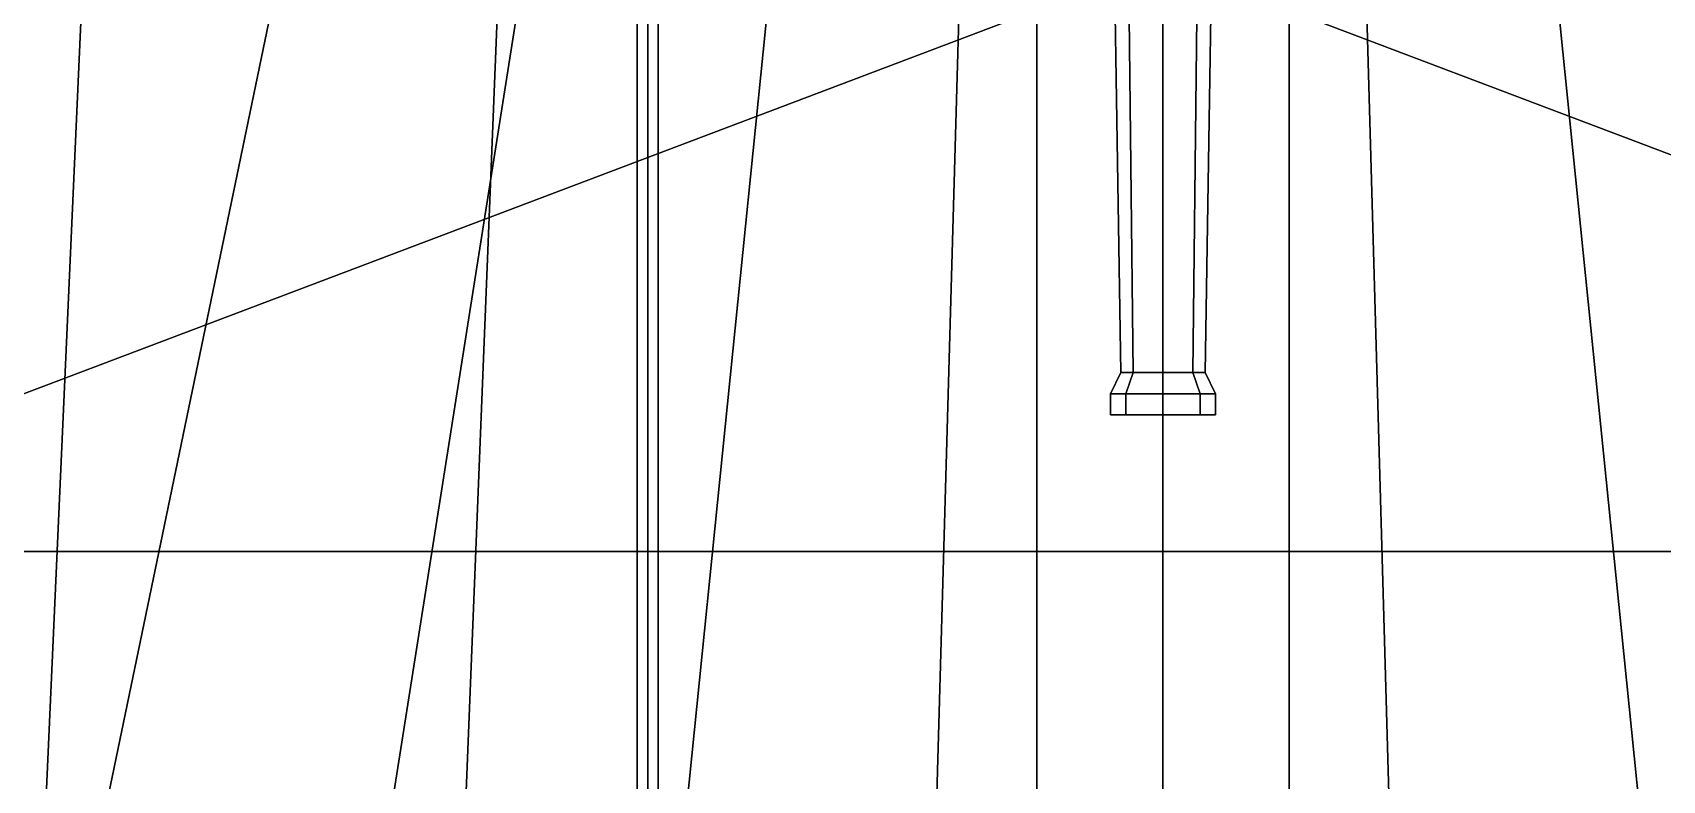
# Model space of a CAD drawing. Header units: millimetres. Extents: x -2.4 to 2.4, y -20 to 53.1.
# Drawn here: x -1.075 to 0.475, y 13.043 to 13.753 of the extents above; entities that cross this region are included whole.
import ezdxf

# ---------------------------------------------------------------- set-up
doc = ezdxf.new("R2010")
doc.units = ezdxf.units.MM
doc.layers.add('gun', color=1, linetype='Continuous')
doc.layers.add('superstructure', color=3, linetype='Continuous')

msp = doc.modelspace()

# ---------------------------------------------------------------- linework, layer by layer
for points in [[(-1.35, 17.09, 1.22), (-0.65, 17.09, 0.47), (-1.68, 12.85, 0.47), (-1.96, 12.85, 1.05)], [(-0.65, 17.09, 0.47), (-0.31, 17.09), (-1.31, 12.85), (-1.68, 12.85, 0.47)], [(-0.31, 17.09), (-0.16, 17.09, -0.27), (-1.04, 12.85, -0.27), (-1.31, 12.85)], [(-0.16, 17.09, -0.27), (-0.09, 17.09, -0.49), (-0.76, 12.85, -0.49), (-1.04, 12.85, -0.27)], [(-0.09, 17.09, -0.49), (-0.04, 17.09, -0.71), (-0.47, 12.85, -0.71), (-0.76, 12.85, -0.49)], [(-0.04, 17.09, -0.71), (-0.1, 17.09, -0.83), (-0.22, 12.85, -0.9), (-0.47, 12.85, -0.71)], [(-0.1, 17.09, -0.83), (-0.12, 17.09, -0.94), (-0.12, 12.85, -0.99), (-0.22, 12.85, -0.9)], [(-0.12, 17.09, -0.94), (0, 17.09, -1.07), (0, 12.85, -1.01), (-0.12, 12.85, -0.99)], [(0.12, 12.85, -0.99), (0, 12.85, -1.01), (0, 17.09, -1.07), (0.12, 17.09, -0.94)], [(0.76, 12.85, -0.49), (0.47, 12.85, -0.71), (0.04, 17.09, -0.71), (0.09, 17.09, -0.49)], [(0.47, 12.85, -0.71), (0.22, 12.85, -0.9), (0.1, 17.09, -0.83), (0.04, 17.09, -0.71)], [(1.04, 12.85, -0.27), (0.76, 12.85, -0.49), (0.09, 17.09, -0.49), (0.16, 17.09, -0.27)], [(0.22, 12.85, -0.9), (0.12, 12.85, -0.99), (0.12, 17.09, -0.94), (0.1, 17.09, -0.83)], [(1.31, 12.85), (1.04, 12.85, -0.27), (0.16, 17.09, -0.27), (0.31, 17.09)], [(1.68, 12.85, 0.47), (1.31, 12.85), (0.31, 17.09), (0.65, 17.09, 0.47)]]:
    msp.add_3dface(points)
at = {"color": 2}
for points in [[(-0.88, 17.09, 1.42), (-1.08, 17.09, 1.39), (-1.32, 12.85, 1.48), (-1.07, 12.85, 1.51)], [(-0.5, 17.09, 1.44), (-0.88, 17.09, 1.42), (-1.07, 12.85, 1.51), (-0.67, 12.85, 1.55)], [(0, 17.09, 1.44), (-0.5, 17.09, 1.44), (-0.67, 12.85, 1.55), (0, 12.85, 1.55)], [(0, 12.85, 1.55), (0.67, 12.85, 1.55), (0.5, 17.09, 1.44), (0, 17.09, 1.44)]]:
    msp.add_3dface(points, dxfattribs=at)
at = {"layer": 'gun'}
for points in [[(-0.0354, 14.05, 2.6354), (-0.05, 14.05, 2.6), (-0.04, 13.43, 2.6), (-0.0283, 13.43, 2.6283)], [(-0.05, 14.05, 2.6), (-0.0354, 14.05, 2.5646), (-0.0283, 13.43, 2.5717), (-0.04, 13.43, 2.6)], [(0, 14.05, 2.65), (-0.0354, 14.05, 2.6354), (-0.0283, 13.43, 2.6283), (0, 13.43, 2.64)], [(-0.0354, 14.05, 2.5646), (0, 14.05, 2.55), (0, 13.43, 2.56), (-0.0283, 13.43, 2.5717)], [(0.0354, 14.05, 2.6354), (0, 14.05, 2.65), (0, 13.43, 2.64), (0.0283, 13.43, 2.6283)], [(0, 14.05, 2.55), (0.0354, 14.05, 2.5646), (0.0283, 13.43, 2.5717), (0, 13.43, 2.56)], [(0.05, 14.05, 2.6), (0.0354, 14.05, 2.6354), (0.0283, 13.43, 2.6283), (0.04, 13.43, 2.6)], [(0.0354, 14.05, 2.5646), (0.05, 14.05, 2.6), (0.04, 13.43, 2.6), (0.0283, 13.43, 2.5717)], [(-0.0283, 13.43, 2.6283), (-0.04, 13.43, 2.6), (-0.05, 13.41, 2.6), (-0.0354, 13.41, 2.6354)], [(-0.04, 13.43, 2.6), (-0.0283, 13.43, 2.5717), (-0.0354, 13.41, 2.5646), (-0.05, 13.41, 2.6)], [(0, 13.43, 2.64), (-0.0283, 13.43, 2.6283), (-0.0354, 13.41, 2.6354), (0, 13.41, 2.65)], [(-0.0283, 13.43, 2.5717), (0, 13.43, 2.56), (0, 13.41, 2.55), (-0.0354, 13.41, 2.5646)], [(0.0283, 13.43, 2.6283), (0, 13.43, 2.64), (0, 13.41, 2.65), (0.0354, 13.41, 2.6354)], [(0, 13.43, 2.56), (0.0283, 13.43, 2.5717), (0.0354, 13.41, 2.5646), (0, 13.41, 2.55)], [(0.04, 13.43, 2.6), (0.0283, 13.43, 2.6283), (0.0354, 13.41, 2.6354), (0.05, 13.41, 2.6)], [(0.0283, 13.43, 2.5717), (0.04, 13.43, 2.6), (0.05, 13.41, 2.6), (0.0354, 13.41, 2.5646)], [(-0.0354, 13.39, 2.5646), (-0.05, 13.39, 2.6), (-0.05, 13.41, 2.6), (-0.0354, 13.41, 2.5646)], [(-0.05, 13.39, 2.6), (-0.0354, 13.39, 2.6354), (-0.0354, 13.41, 2.6354), (-0.05, 13.41, 2.6)], [(0, 13.39, 2.55), (-0.0354, 13.39, 2.5646), (-0.0354, 13.41, 2.5646), (0, 13.41, 2.55)], [(-0.0354, 13.39, 2.6354), (0, 13.39, 2.65), (0, 13.41, 2.65), (-0.0354, 13.41, 2.6354)], [(0.0354, 13.39, 2.5646), (0, 13.39, 2.55), (0, 13.41, 2.55), (0.0354, 13.41, 2.5646)], [(0, 13.39, 2.65), (0.0354, 13.39, 2.6354), (0.0354, 13.41, 2.6354), (0, 13.41, 2.65)], [(0.05, 13.39, 2.6), (0.0354, 13.39, 2.5646), (0.0354, 13.41, 2.5646), (0.05, 13.41, 2.6)], [(0.0354, 13.39, 2.6354), (0.05, 13.39, 2.6), (0.05, 13.41, 2.6), (0.0354, 13.41, 2.6354)], [(-0.0354, 13.39, 2.5646), (0, 13.39, 2.55), (0.0354, 13.39, 2.5646), (-0.05, 13.39, 2.6)], [(-0.05, 13.39, 2.6), (0.0354, 13.39, 2.5646), (0.05, 13.39, 2.6), (-0.0354, 13.39, 2.6354)], [(-0.0354, 13.39, 2.6354), (0.05, 13.39, 2.6), (0.0354, 13.39, 2.6354), (0, 13.39, 2.65)]]:
    msp.add_3dface(points, dxfattribs=at)
at = {"layer": 'superstructure'}
for points in [[(-0.49, 19.61, 4.49), (-0.5, 19.62, 4.48), (-0.5, -1.07, 7.4), (-0.49, -1.08, 7.41)], [(-0.5, 19.62, 4.48), (-0.49, 19.61, 4.47), (-0.49, -1.09, 7.38), (-0.5, -1.07, 7.4)], [(-0.48, 19.6, 4.48), (-0.49, 19.61, 4.49), (-0.49, -1.08, 7.41), (-0.48, -1.07, 7.4)], [(-0.49, 19.61, 4.47), (-0.48, 19.6, 4.48), (-0.48, -1.07, 7.4), (-0.49, -1.09, 7.38)], [(-0.2, 13.8736, 1.59), (-1.67, 13.77, 1.59), (-1.48, 13.26, 1.59), (0, 13.82, 1.59)], [(1.48, 13.26, 1.59), (1.67, 13.77, 1.59), (0.2, 13.8736, 1.59), (0, 13.82, 1.59)], [(1.48, 13.26, 1.59), (0, 13.82, 1.59), (0, 13.82, 1.59), (-1.48, 13.26, 1.59)], [(1.48, 13.26, 1.57), (1.48, 13.26, 1.59), (-1.48, 13.26, 1.59), (-1.48, 13.26, 1.57)]]:
    msp.add_3dface(points, dxfattribs=at)

doc.saveas('drawing.dxf')
